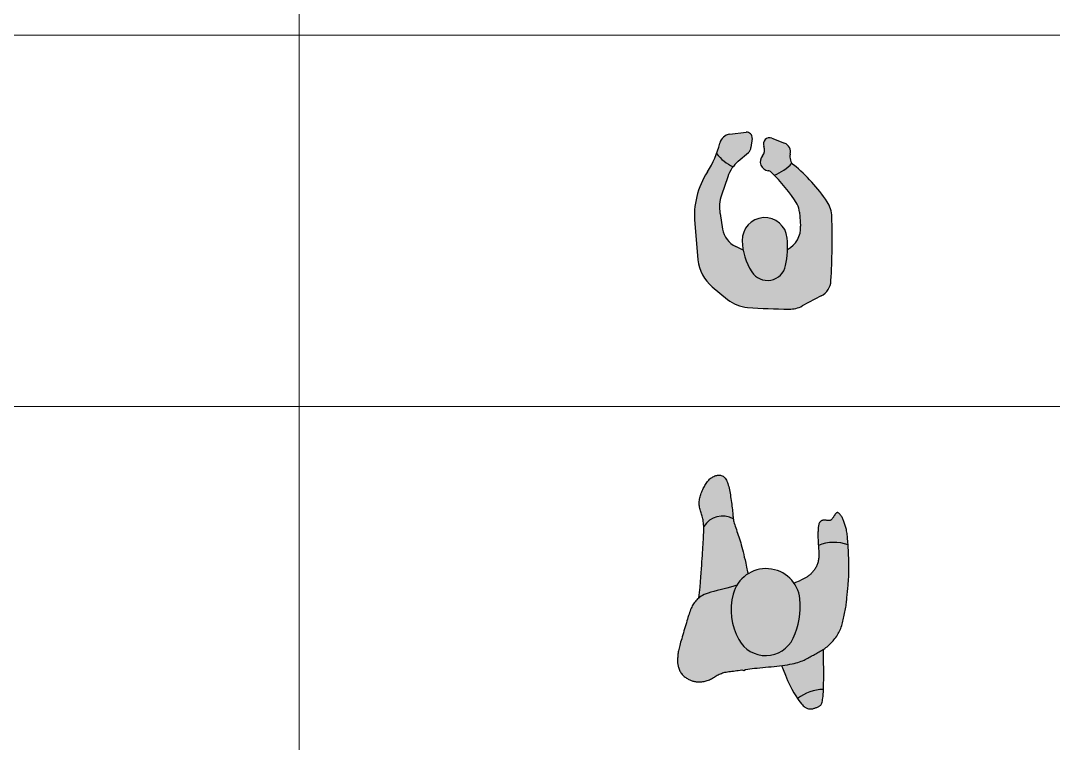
# Model space of a CAD drawing. Header units: millimetres. Extents: x 21129 to 2803301, y -510327 to 166837.
# Drawn here: x 242898 to 247348, y -186643 to -183529 of the extents above; entities that cross this region are included whole.
import ezdxf

# ---------------------------------------------------------------- set-up
doc = ezdxf.new("R2010")
doc.units = ezdxf.units.MM
doc.layers.add('....03_TNT_A_THIN', color=251, linetype='Continuous', lineweight=13, transparency=0.5)
doc.layers.add('...10_TNT_LINE_HATCH', color=250, linetype='Continuous', lineweight=0, transparency=0.5)
doc.layers.add('....12_TNT_F_FURNITURE', color=27, linetype='Continuous', transparency=0.5)

# ---------------------------------------------------------------- blocks, each defined once
blk = doc.blocks.new('*U346')
at = {"layer": '...10_TNT_LINE_HATCH'}
h = blk.add_hatch(color=253, dxfattribs=at)
h.dxf.hatch_style = 1
h.paths.add_polyline_path([(-209.2, 712.7, -0.028861), (-222.7, 668.1, 0.114798), (-151.7, 611.4, -0.053283), (-129.1, 635.6), (-85.2, 673.6, 0.184802), (-74.3, 694.1), (-69.3, 734.1, 0.487786), (-95.4, 759.8), (-165.6, 751.4, 0.313034)])
h = blk.add_hatch(color=253, dxfattribs=at)
h.dxf.hatch_style = 1
h.paths.add_polyline_path([(-18.9, 699.4, -0.288593), (-24.9, 658.2, 0.594298), (-0.6, 594.4, -0.15872), (13, 588, -0.007256), (26.8, 574.6, 0.107244), (102.4, 627, -0.23388), (94.7, 665.8, 0.376008), (70.6, 713), (15.6, 734.8, 0.668614)])
h = blk.add_hatch(color=253, dxfattribs=at)
h.dxf.hatch_style = 1
h.paths.add_polyline_path([(-71, 158.6, -0.096628), (-107.8, 251.4), (-140, 267.3, -0.240805), (-196.5, 342.8), (-207.8, 410.1, -0.124575), (-201.3, 489.6), (-201.4, 489.6), (-174.6, 568.1, -0.078962), (-151.7, 611.4, -0.114798), (-222.7, 668.1, -0.054741), (-262.1, 589.3, 0.166731), (-316.8, 367.5), (-302.8, 210.3, 0.201627), (-241.2, 93.8), (-174.8, 39.4, 0.152016), (-90, 5.3, 0.0177), (90, -2.1, 0.123061), (146.9, 12), (228.1, 54.8, 0.263742), (270.4, 120.7, 0.020536), (274.1, 396, 0.140303), (253.7, 460.6, 0.075466), (110.1, 619.2, -0.061623), (102.4, 627, -0.107244), (26.8, 574.6, -0.060317), (124.5, 449.7, -0.119639), (135.2, 416.1), (135.2, 416.1), (139.2, 355.5, -0.299465), (83.2, 255.4, -0.043607), (75.1, 186.1, -0.673813)])
h = blk.add_hatch(color=253, dxfattribs=at)
h.dxf.hatch_style = 1
h.paths.add_polyline_path([(81.5, 304.9, 0.964068), (-112.2, 292.9, 0.137192), (-71, 158.6, 0.670813), (75, 185.4, 0.075014)])
at = {"color": 27}
for p, q in [((-165.6, 751.4), (-95.2, 759.8)), ((-69.4, 733.9), (-74.3, 694.1)), ((15.5, 734.8), (70.6, 713)), ((-129.1, 635.6), (-85.3, 673.5)), ((-174.6, 568.1), (-201.4, 489.6)), ((-207.8, 410.1), (-196.5, 343.1)), ((135.2, 416.1), (139.3, 355.1)), ((-316.8, 367.5), (-302.8, 210.3)), ((-107.8, 251.4), (-140.2, 267.3)), ((-241.2, 93.8), (-175.1, 39.7)), ((228.1, 54.8), (146.5, 11.8))]:
    blk.add_line(p, q, dxfattribs=at)
for centre, radius, start, end in [((-92.4, 736.8), 23.2, 352.9498, 96.8358), ((-601.6, 808), 403.9, 327.213, 346.3587), ((-159.5, 700.7), 51.1, 96.8358, 166.3587), ((5.7, 710), 26.7, 68.3171, 203.6317), ((55.7, 675.6), 40.2, 345.3587, 68.3171), ((-65.2, 792.5), 200.7, 218.2748, 244.4691), ((-106.6, 698.1), 32.5, 310.8926, 352.9498), ((-54.6, 683.6), 39, 319.4097, 23.6317), ((-26.9, 517.7), 156, 130.8926, 161.1534), ((4.6, 632.9), 38.9, 139.4097, 262.4554), ((-56.1, 775.1), 216.9, 292.4526, 316.9387), ((137.8, 654.2), 44.6, 165.3587, 230.8356), ((33.8, 398.7), 351.9, 147.213, 185.077), ((-3.8, 570.2), 24.4, 46.6254, 82.4554), ((-440.1, 108.4), 659.8, 31.1555, 46.6254), ((-340.6, 66.9), 712.8, 33.5226, 50.8356), ((-47.4, 437.1), 162.7, 161.1534, 189.5552), ((60.5, 411), 74.8, 3.8691, 31.1555), ((151, 392.6), 123.1, 1.5763, 33.5226), ((-15.1, 295.3), 97.1, 5.389, 181.4402), ((-3077.1, 303.7), 3352.5, 356.8704, 1.5763), ((-94.4, 360.3), 103.6, 189.5552, 243.7755), ((35.2, 348), 104.4, 297.4042, 3.8691), ((148.4, 299.4), 260.7, 181.4402, 212.687), ((-317.5, 266.8), 400.9, 348.3403, 5.389), ((-133.4, 225.3), 170, 185.077, 230.6748), ((-3.5, 202), 80.2, 212.687, 348.3403), ((191.1, 125.1), 79.4, 297.7707, 356.8704), ((-77.6, 158.7), 153.9, 230.6748, 265.6348), ((104.3, 2541.9), 2544, 265.6348, 269.664), ((90.1, 118.9), 121, 269.664, 297.7707)]:
    blk.add_arc(centre, radius, start, end, dxfattribs=at)
blk = doc.blocks.new('*U349')
at = {"layer": '...10_TNT_LINE_HATCH'}
h = blk.add_hatch(color=253, dxfattribs=at)
h.dxf.hatch_style = 1
h.paths.add_polyline_path([(-277.9024, 793.68682), (-280.5816, 789.77138), (-283.169, 785.68322), (-285.685, 781.4254), (-288.15, 777.00404), (-290.5708, 772.42356), (-292.944, 767.70266), (-295.2424, 762.86106), (-297.449, 757.91882), (-299.5468, 752.89634), (-301.5086, 747.81368), (-303.3174, 742.69056), (-304.9528, 737.54738), (-306.3978, 732.40148), (-307.6388, 727.25966), (-308.6588, 722.126), (-309.4544, 717.00424), (-310.0086, 711.8988), (-310.3078, 706.81308), (-310.3418, 701.75184), (-310.097, 696.71848), (-309.5734, 691.71674), (-308.7948, 686.7473), (-307.802, 681.80982), (-306.6256, 676.90464), (-305.3064, 672.03142), (-303.875, 667.1905), (-302.3756, 662.38188), (-300.8388, 657.60522), (-299.2952, 652.84556), (-297.7924, 648.02538), (-296.3542, 643.0522), (-295.0078, 637.83388), (-293.7872, 632.27828), (-292.7366, 626.29224), (-291.873, 619.78328), (-291.2338, 612.65892), (-290.81112, 604.22369, -0.3999591157), (-163.27998, 637.34539), (-163.6556, 639.89258), (-164.3084, 645.2435), (-164.8864, 650.75932), (-165.4508, 656.55632), (-166.056, 662.7518), (-166.7462, 669.4294), (-167.5248, 676.54526), (-168.3816, 684.02322), (-169.3132, 691.78644), (-170.3094, 699.75876), (-171.36, 707.86368), (-172.4616, 716.02538), (-173.6006, 724.16668), (-174.777, 732.21788), (-175.9942, 740.13682), (-177.2726, 747.88644), (-178.6156, 755.43138), (-180.0402, 762.73526), (-181.5532, 769.76136), (-183.1784, 776.47364), (-184.9192, 782.4964), (-186.7858, 788.81666), (-188.7918, 794.3947), (-190.9508, 799.55454), (-193.2764, 804.2802), (-195.7788, 808.55536), (-198.4716, 812.36438), (-201.3616, 815.6906), (-204.4658, 818.51906), (-207.791, 820.83786), (-211.31, 822.66298), (-214.999, 824.01312), (-218.8274, 824.90902), (-222.7714, 825.37074), (-226.797, 825.418), (-230.8804, 825.07188), (-234.991, 824.35142), (-239.1016, 823.27736), (-243.1884, 821.86942), (-247.2276, 820.148), (-251.1954, 818.13282), (-255.0646, 815.84428), (-258.8148, 813.30278), (-262.4188, 810.5277), (-265.8562, 807.53944), (-269.1066, 804.35602), (-272.1836, 800.98322), (-275.111, 797.4258)])
h = blk.add_hatch(color=253, dxfattribs=at)
h.dxf.hatch_style = 1
h.paths.add_polyline_path([(-300.2948, 421.1886), (-301.4236, 403.8146), (-302.7564, 385.1112), (-304.3748, 364.9832), (-306.3536, 343.3286), (-308.771, 320.042), (-311.50775, 296.73033), (-307.4382, 299.8188), (-301.784, 303.5384), (-295.426, 307.1526), (-288.2826, 310.641), (-280.262, 313.99), (-271.1976, 317.237), (-260.6134, 320.5622), (-247.9552, 324.1866), (-232.6756, 328.338), (-214.2068, 333.234), (-192.0014, 339.1058), (-165.5052, 346.1676), (-147.96954, 350.91358, -0.1189909588), (-99.94409, 400.13763), (-101.7552, 408.8126), (-105.995, 428.6074), (-109.701, 445.451), (-112.9888, 459.93432), (-115.9604, 472.64352), (-118.728, 484.1685), (-121.3834, 495.01008), (-123.9674, 505.3148), (-126.5038, 515.1408), (-129.0164, 524.5469), (-131.529, 533.59124), (-134.0654, 542.33162), (-136.646, 550.8272), (-139.3048, 559.13544), (-142.0452, 567.29952), (-144.823, 575.2987), (-147.5872, 583.09728), (-150.28, 590.65786), (-152.8436, 597.94542), (-155.2202, 604.92324), (-157.3588, 611.55562), (-159.1948, 617.8055), (-160.701, 623.66302), (-161.908, 629.21896), (-162.8736, 634.5896), (-163.27998, 637.34539, 0.4000691585), (-290.83024, 604.19289), (-290.683, 596.42086), (-290.7238, 587.4316), (-290.9346, 577.96328), (-291.2916, 568.09308), (-291.7642, 557.89716), (-292.3252, 547.45236), (-292.9508, 536.83416), (-293.6104, 526.0854), (-294.304, 515.11156), (-295.0316, 503.78412), (-295.8, 491.97388), (-296.6092, 479.55266), (-297.4592, 466.3916), (-298.3534, 452.3632), (-299.2952, 437.3352)])
h = blk.add_hatch(color=253, dxfattribs=at)
h.dxf.hatch_style = 1
h.paths.add_polyline_path([(331.04631, 524.48355), (330.888, 526.8844), (330.3712, 534.4749), (329.8442, 541.80394), (329.29, 548.86744), (328.7052, 555.66166), (328.066, 562.18286), (327.369, 568.42628), (326.6006, 574.38818), (325.7438, 580.06482), (324.7986, 585.45722), (323.7616, 590.58816), (322.6464, 595.4862), (321.4564, 600.17888), (320.2052, 604.6951), (318.8962, 609.06206), (317.5396, 613.30866), (316.1422, 617.46244), (314.7108, 621.5455), (313.2386, 625.5524), (311.7528, 629.47056), (310.1412, 633.28808), (308.499, 636.99306), (306.7854, 640.5736), (304.9936, 644.01746), (303.11, 647.3124), (301.138, 650.44108), (299.098, 653.3644), (297.0138, 656.03918), (294.9228, 658.41986), (292.8488, 660.46326), (290.8122, 662.1245), (288.8504, 663.35938), (286.9906, 664.12404), (285.2532, 664.39128), (283.6348, 664.20462), (282.115, 663.62356), (280.6904, 662.70896), (279.344, 661.52066), (278.069, 660.11952), (276.8484, 658.56538), (275.672, 656.9191), (274.5296, 655.231), (273.411, 653.51468), (272.3094, 651.77456), (271.2146, 650.01404), (270.1198, 648.23788), (268.32708, 645.32637), (266.02506, 641.69794), (263.65204, 638.2693), (261.00833, 635.11425), (257.99593, 632.5044), (254.57719, 630.74218), (250.70563, 629.92178), (246.555, 629.78409), (243.1884, 630.02884), (241.0668, 630.24848), (238.9758, 630.50042), (236.9494, 630.75508), (234.9808, 630.99376), (233.0564, 631.1964), (231.1728, 631.35824), (229.3232, 631.45208), (227.5008, 631.46534), (225.6886, 631.38238), (223.8866, 631.1862), (222.088, 630.86422), (220.3064, 630.4093), (218.5928, 629.8177), (216.8554, 629.085), (215.22, 628.2044), (213.6628, 627.18202), (212.2008, 626.00324), (210.8544, 624.66772), (209.6304, 623.17342), (208.5288, 621.52612), (207.5428, 619.73432), (207.0328, 617.80584), (205.8632, 615.7485), (205.1628, 613.57046), (204.544, 611.28022), (203.9966, 608.88492), (203.5104, 606.3866), (203.0888, 603.7601), (202.725, 600.97244), (202.4088, 597.99166), (202.1436, 594.7824), (201.9226, 591.32256), (201.739, 587.56998), (201.5928, 583.49576), (201.484, 579.0812), (201.4058, 574.36608), (201.3718, 569.40106), (201.382, 564.23918), (201.4364, 558.93246), (201.5452, 553.5336), (201.7118, 548.09428), (201.9396, 542.66686), (202.2252, 537.29316), (202.5584, 531.97182), (202.9256, 526.6906), (203.27804, 521.87188, -0.1975998508)])
h = blk.add_hatch(color=253, dxfattribs=at)
h.dxf.hatch_style = 1
h.paths.add_polyline_path([(-163.8852, 312.67379, -0.0710222755), (-147.96954, 350.91358), (-165.5052, 346.1676), (-192.0014, 339.1058), (-214.2068, 333.234), (-232.6756, 328.338), (-247.9552, 324.1866), (-260.6134, 320.5622), (-271.1976, 317.237), (-280.262, 313.99), (-288.2826, 310.641), (-295.426, 307.1526), (-301.784, 303.5384), (-307.4382, 299.8188), (-312.4872, 295.987), (-317.0092, 292.0634), (-321.0994, 288.0548), (-324.8462, 283.9714), (-328.321, 279.8132), (-331.5646, 275.5598), (-334.5974, 271.167), (-337.4432, 266.6008), (-340.136, 261.8272), (-342.6894, 256.8054), (-345.1306, 251.5048), (-347.48, 245.8846), (-349.7648, 239.921), (-352.0088, 233.6106), (-354.2256, 226.9602), (-356.439, 219.9834), (-358.6694, 212.6836), (-360.9372, 205.0676), (-363.2594, 197.149), (-365.6564, 188.9312), (-368.1452, 180.438), (-370.6986, 171.7442), (-373.2962, 162.9382), (-375.904, 154.1084), (-378.4948, 145.3364), (-381.0414, 136.7276), (-383.5166, 128.3534), (-385.8898, 120.3124), (-388.1406, 112.6692), (-390.252, 105.4204), (-392.2206, 98.5388), (-394.0362, 92.0074), (-395.692, 85.7956), (-397.1744, 79.8796), (-398.4868, 74.239), (-399.6088, 68.8466), (-400.5438, 63.682), (-401.3088, 58.735), (-401.9174, 53.9988), (-402.3968, 49.4632), (-402.7606, 45.118), (-403.0292, 40.9598), (-403.2332, 36.9784), (-403.3828, 33.1636), (-403.4916, 29.5052), (-403.5494, 25.9692), (-403.5324, 22.5148), (-403.4236, 19.0978), (-403.206, 15.6808), (-402.8524, 12.2264), (-402.3458, 8.687), (-401.6658, 5.032), (-400.7988, 1.2274), (-399.7312, -2.6996), (-398.4664, -6.6878), (-396.9942, -10.71), (-395.3146, -14.7152), (-393.4208, -18.6592), (-391.3094, -22.5012), (-388.977, -26.1936), (-386.427, -29.699), (-383.6764, -33.0174), (-380.7592, -36.1488), (-377.7026, -39.1), (-374.5338, -41.8744), (-371.2732, -44.4788), (-367.9684, -46.9098), (-364.6262, -49.1776), (-361.284, -51.2856), (-357.935, -53.2372), (-354.5792, -55.0358), (-351.2098, -56.6848), (-347.8234, -58.1876), (-344.42, -59.5544), (-340.9928, -60.7784), (-337.535, -61.8732), (-334.0432, -62.8388), (-330.5038, -63.6684), (-326.8998, -64.3654), (-323.2142, -64.9196), (-319.4368, -65.3276), (-315.5404, -65.5894), (-311.5216, -65.7016), (-307.3532, -65.6472), (-303.0352, -65.4364), (-298.588, -65.0522), (-294.0422, -64.4844), (-289.4352, -63.7194), (-284.7942, -62.7436), (-280.1532, -61.5468), (-275.5462, -60.1188), (-271.0004, -58.4426), (-266.5464, -56.5216), (-262.1672, -54.3864), (-257.856, -52.0812), (-253.5958, -49.6502), (-249.3628, -47.141), (-245.1502, -44.5944), (-240.9342, -42.058), (-236.7046, -39.5726), (-232.441, -37.179), (-228.1162, -34.8908), (-223.6996, -32.7284), (-219.1708, -30.6952), (-214.4958, -28.8116), (-209.6508, -27.0776), (-204.5984, -25.5136), (-199.3216, -24.1332), (-193.7932, -22.9364), (-188.02, -21.896), (-182.0156, -20.978), (-175.7868, -20.145), (-169.3506, -19.3596), (-162.7172, -18.5844), (-155.8968, -17.7854), (-148.9064, -16.9286), (-141.7392, -15.98), (-134.3578, -14.9566), (-126.6908, -13.8652), (-118.6838, -16.5036), (-110.2756, -11.5532), (-101.4016, -10.3666), (-92.0074, -9.18), (-82.0318, -8.007), (-71.4374, -6.8646), (-60.3024, -5.7392), (-48.722, -4.624), (-36.805, -3.5054), (-24.6432, -2.3698), (-12.342, -1.2036), (0, 0), (12.2842, 1.258), (24.4086, 2.5772), (36.3052, 3.9644), (47.906, 5.44), (59.1396, 7.004), (69.938, 8.6564), (80.2366, 10.4244), (89.964, 12.2944), (99.0522, 14.2936), (107.4536, 16.4152), (115.2192, 18.6524), (122.4102, 20.995), (129.1014, 23.4294), (135.3608, 25.9454), (141.2496, 28.526), (146.846, 31.1678), (152.2078, 33.8164), (157.4064, 36.567), (162.4724, 39.3074), (167.4296, 42.0648), (172.3528, 44.829), (177.1502, 47.5932), (181.968, 50.3506), (186.7892, 53.091), (191.6478, 55.8076), (196.5642, 58.5004), (201.5248, 61.1864), (206.5092, 63.8962), (211.497, 66.6604), (216.4712, 69.5028), (221.4046, 72.454), (226.2836, 75.5446), (231.0912, 78.7984), (235.8002, 82.2392), (240.4174, 85.867), (244.9496, 89.6784), (249.3934, 93.6768), (253.759, 97.852), (258.0498, 102.1972), (262.2658, 106.7124), (266.4138, 111.3908), (270.4904, 116.229), (274.4786, 121.2168), (278.3444, 126.3406), (282.0606, 131.5902), (285.6, 136.952), (288.9354, 142.4158), (292.0396, 147.9646), (294.8786, 153.5916), (297.4422, 159.2866), (299.7508, 165.0598), (301.8418, 170.918), (303.7526, 176.8816), (305.5206, 182.954), (307.1764, 189.1522), (308.7642, 195.4864), (310.3112, 201.9702), (311.8514, 208.6036), (313.378, 215.3628), (314.8706, 222.1968), (316.3156, 229.075), (317.6926, 235.9464), (318.9948, 242.7872), (320.195, 249.543), (321.2864, 256.1798), (322.6328, 262.667), (323.1156, 269.0352), (323.884, 275.3218), (324.5878, 281.5676), (325.2406, 287.8168), (325.8696, 294.1034), (326.4884, 300.4682), (327.1208, 306.9588), (327.7736, 313.5922), (328.4502, 320.3344), (329.137, 327.148), (329.817, 333.9752), (330.4868, 340.7718), (331.1192, 347.4868), (331.7176, 354.0726), (332.2616, 360.4816), (332.7444, 366.6764), (333.166, 372.7046), (333.5332, 378.5968), (333.846, 384.4108), (334.1146, 390.1942), (334.3356, 395.9912), (334.5158, 401.8528), (334.662, 407.83), (334.7742, 413.9568), (334.849, 420.2604), (334.8864, 426.7476), (334.8762, 433.432), (334.8184, 440.3272), (334.7096, 447.44), (334.5464, 454.7874), (334.3186, 462.38164), (334.033, 470.21932), (333.6862, 478.25012), (333.2952, 486.40944), (332.8668, 494.63302), (332.3976, 502.8566), (331.908, 511.01592), (331.4048, 519.04672), (331.04631, 524.48355, 0.1975998508), (203.27804, 521.87188), (203.3098, 521.4376), (203.694, 516.20058), (204.0612, 510.96764), (204.3944, 505.72688), (204.68, 500.46572), (204.9044, 495.18008), (205.0506, 489.89376), (205.1084, 484.64008), (205.0676, 479.451), (204.9112, 474.3544), (204.6324, 469.3938), (204.2176, 464.59028), (203.6532, 459.97988), (202.929, 455.5864), (202.045, 451.3908), (201.0012, 447.3754), (199.7942, 443.5096), (198.4274, 439.7764), (196.9008, 436.1452), (195.211, 432.5956), (193.3648, 429.1004), (191.3588, 425.646), (189.2168, 422.246), (186.9626, 418.914), (184.62, 415.6772), (182.2128, 412.5526), (179.7648, 409.5606), (177.2998, 406.7216), (174.845, 404.056), (172.4106, 401.5706), (169.9762, 399.245), (167.5044, 397.0316), (164.9612, 394.8998), (162.316, 392.8054), (159.5314, 390.7144), (156.5734, 388.586), (153.408, 386.3862), (149.8958, 384.0368), (145.4588, 381.3372), (139.4204, 378.046), (131.0972, 373.9252), (119.8058, 368.7368), (104.8662, 362.236), (98.42043, 359.54346, -0.1245366374), (123.63871, 292.23201, -0.1407503718), (94.71831, 122.76516, -0.6122381819), (-139.88015, 116.77465, -0.1900729815)])
h = blk.add_hatch(color=253, dxfattribs=at)
h.dxf.hatch_style = 1
h.paths.add_polyline_path([(-139.87888, 116.77534, 0.6096725819), (94.29106, 121.8813, 0.1415536324), (123.63634, 292.23175, 0.8309604823), (-163.69964, 313.38532, 0.1907806834)])
h = blk.add_hatch(color=253, dxfattribs=at)
h.dxf.hatch_style = 1
h.paths.add_polyline_path([(226.2428, -17.1292), (225.913, 27.2272), (225.27376, 74.90492), (221.4046, 72.454), (216.4712, 69.5028), (211.497, 66.6604), (206.5092, 63.8962), (201.5248, 61.1864), (196.5642, 58.5004), (191.6478, 55.8076), (186.7892, 53.091), (181.968, 50.3506), (177.1502, 47.5932), (172.3528, 44.829), (167.4296, 42.0648), (162.4724, 39.3074), (157.4064, 36.567), (152.2078, 33.8164), (146.846, 31.1678), (141.2496, 28.526), (135.3608, 25.9454), (129.1014, 23.4294), (122.4102, 20.995), (115.2192, 18.6524), (107.4536, 16.4152), (99.0522, 14.2936), (89.964, 12.2944), (80.2366, 10.4244), (69.938, 8.6564), (59.1396, 7.004), (47.906, 5.44), (44.96618, 5.06606), (50.8062, -11.5056), (60.8362, -37.0328), (70.7064, -59.721), (80.2944, -79.7368), (89.4744, -97.2502), (98.1138, -112.4346), (106.0936, -125.46), (113.2846, -136.4964), (113.8821, -137.36979, -0.1645511399), (225.15612, -98.00354), (225.335, -94.503), (225.8756, -76.1294), (226.202, -50.9592)])
h = blk.add_hatch(color=253, dxfattribs=at)
h.dxf.hatch_style = 1
h.paths.add_polyline_path([(199.2434, -174.0868), (201.9532, -173.077), (204.5576, -171.9924), (207.0396, -170.765), (209.4128, -169.3302), (211.548, -167.62), (213.5336, -165.5596), (215.3118, -163.0878), (216.8792, -160.1298), (218.2426, -156.6006), (219.4428, -152.405), (220.5002, -147.4546), (221.4454, -141.6644), (222.3056, -134.9358), (223.1148, -127.1838), (223.8866, -118.3132), (224.6482, -107.9432), (225.15612, -98.00354, 0.1645511399), (113.8821, -137.36979), (119.595, -145.7206), (125.1064, -153.323), (129.931, -159.4974), (134.181, -164.4376), (137.9754, -168.3476), (141.423, -171.4076), (144.6462, -173.8216), (147.7504, -175.7834), (150.8376, -177.4596), (153.9248, -178.8706), (157.0086, -180.03), (160.0958, -180.9276), (163.183, -181.5736), (166.2702, -181.9578), (169.3608, -182.087), (172.4446, -181.9578), (175.5284, -181.5804), (178.6054, -180.982), (181.6688, -180.2136), (184.705, -179.299), (187.7106, -178.2926), (190.672, -177.2318), (195.65905, -175.38345)])
at = {"color": 27}
for p, q in [((-272.1836, 800.98322), (-269.1066, 804.35602)), ((-269.1066, 804.35602), (-265.8562, 807.53944)), ((-265.8562, 807.53944), (-262.4188, 810.5277)), ((-262.4188, 810.5277), (-258.8148, 813.30278)), ((-258.8148, 813.30278), (-255.0646, 815.84428)), ((-255.0646, 815.84428), (-251.1954, 818.13282)), ((-251.1954, 818.13282), (-247.2276, 820.148)), ((-247.2276, 820.148), (-243.1884, 821.86942)), ((-243.1884, 821.86942), (-239.1016, 823.27736)), ((-239.1016, 823.27736), (-234.991, 824.35142)), ((-234.991, 824.35142), (-230.8804, 825.07188)), ((-230.8804, 825.07188), (-226.797, 825.418)), ((-226.797, 825.418), (-222.7714, 825.37074)), ((-222.7714, 825.37074), (-218.8274, 824.90902)), ((-218.8274, 824.90902), (-214.999, 824.01312)), ((-214.999, 824.01312), (-211.31, 822.66298)), ((-211.31, 822.66298), (-207.791, 820.83786)), ((-207.791, 820.83786), (-204.4658, 818.51906)), ((-204.4658, 818.51906), (-201.3616, 815.6906)), ((-201.3616, 815.6906), (-198.4716, 812.36438)), ((-198.4716, 812.36438), (-195.7788, 808.55536)), ((-195.7788, 808.55536), (-193.2764, 804.2802)), ((-193.2764, 804.2802), (-190.9508, 799.55454)), ((-299.5468, 752.89634), (-297.449, 757.91882)), ((-297.449, 757.91882), (-295.2424, 762.86106)), ((-295.2424, 762.86106), (-292.944, 767.70266)), ((-292.944, 767.70266), (-290.5708, 772.42356)), ((-290.5708, 772.42356), (-288.15, 777.00404)), ((-288.15, 777.00404), (-285.685, 781.4254)), ((-285.685, 781.4254), (-283.169, 785.68322)), ((-283.169, 785.68322), (-280.5816, 789.77138)), ((-280.5816, 789.77138), (-277.9024, 793.68682)), ((-277.9024, 793.68682), (-275.111, 797.4258)), ((-275.111, 797.4258), (-272.1836, 800.98322)), ((-190.9508, 799.55454), (-188.7918, 794.3947)), ((-188.7918, 794.3947), (-186.7858, 788.81666)), ((-186.7858, 788.81666), (-184.9192, 782.4964)), ((-184.9192, 782.4964), (-183.1784, 776.47364)), ((-183.1784, 776.47364), (-181.5532, 769.76136)), ((-181.5532, 769.76136), (-180.0402, 762.73526)), ((-180.0402, 762.73526), (-178.6156, 755.43138)), ((-310.0086, 711.8988), (-309.4544, 717.00424)), ((-309.4544, 717.00424), (-308.6588, 722.126)), ((-308.6588, 722.126), (-307.6388, 727.25966)), ((-307.6388, 727.25966), (-306.3978, 732.40148)), ((-306.3978, 732.40148), (-304.9528, 737.54738)), ((-304.9528, 737.54738), (-303.3174, 742.69056)), ((-303.3174, 742.69056), (-301.5086, 747.81368)), ((-301.5086, 747.81368), (-299.5468, 752.89634)), ((-178.6156, 755.43138), (-177.2726, 747.88644)), ((-177.2726, 747.88644), (-175.9942, 740.13682)), ((-175.9942, 740.13682), (-174.777, 732.21788)), ((-174.777, 732.21788), (-173.6006, 724.16668)), ((-173.6006, 724.16668), (-172.4616, 716.02538)), ((-172.4616, 716.02538), (-171.36, 707.86368)), ((-310.3418, 701.75184), (-310.3078, 706.81308)), ((-310.097, 696.71848), (-310.3418, 701.75184)), ((-310.3078, 706.81308), (-310.0086, 711.8988)), ((-309.5734, 691.71674), (-310.097, 696.71848)), ((-308.7948, 686.7473), (-309.5734, 691.71674)), ((-307.802, 681.80982), (-308.7948, 686.7473)), ((-306.6256, 676.90464), (-307.802, 681.80982)), ((-305.3064, 672.03142), (-306.6256, 676.90464)), ((-303.875, 667.1905), (-305.3064, 672.03142)), ((-171.36, 707.86368), (-170.3094, 699.75876)), ((-170.3094, 699.75876), (-169.3132, 691.78644)), ((-169.3132, 691.78644), (-168.3816, 684.02322)), ((-168.3816, 684.02322), (-167.5248, 676.54526)), ((-167.5248, 676.54526), (-166.7462, 669.4294)), ((-166.7462, 669.4294), (-166.056, 662.7518)), ((-302.3756, 662.38188), (-303.875, 667.1905)), ((-300.8388, 657.60522), (-302.3756, 662.38188)), ((-299.2952, 652.84556), (-300.8388, 657.60522)), ((-297.7924, 648.02538), (-299.2952, 652.84556)), ((-296.3542, 643.0522), (-297.7924, 648.02538)), ((-295.0078, 637.83388), (-296.3542, 643.0522)), ((-293.7872, 632.27828), (-295.0078, 637.83388)), ((-292.7366, 626.29224), (-293.7872, 632.27828)), ((-291.873, 619.78328), (-292.7366, 626.29224)), ((-166.056, 662.7518), (-165.4508, 656.55632)), ((-165.4508, 656.55632), (-164.8864, 650.75932)), ((-164.8864, 650.75932), (-164.3084, 645.2435)), ((-164.3084, 645.2435), (-163.6556, 639.89258)), ((-163.6556, 639.89258), (-162.8736, 634.5896)), ((-162.8736, 634.5896), (-161.908, 629.21896)), ((-161.908, 629.21896), (-160.701, 623.66302)), ((-160.701, 623.66302), (-159.1948, 617.8055)), ((209.6304, 623.17342), (208.5288, 621.52612)), ((210.8544, 624.66772), (209.6304, 623.17342)), ((212.2008, 626.00324), (210.8544, 624.66772)), ((213.6628, 627.18202), (212.2008, 626.00324)), ((215.22, 628.2044), (213.6628, 627.18202)), ((216.8554, 629.085), (215.22, 628.2044)), ((218.5928, 629.8177), (216.8554, 629.085)), ((220.3064, 630.4093), (218.5928, 629.8177)), ((222.088, 630.86422), (220.3064, 630.4093)), ((223.8866, 631.1862), (222.088, 630.86422)), ((225.6886, 631.38238), (223.8866, 631.1862)), ((227.5008, 631.46534), (225.6886, 631.38238)), ((229.3232, 631.45208), (227.5008, 631.46534)), ((231.1728, 631.35824), (229.3232, 631.45208)), ((233.0564, 631.1964), (231.1728, 631.35824)), ((234.9808, 630.99376), (233.0564, 631.1964)), ((236.9494, 630.75508), (234.9808, 630.99376)), ((238.9758, 630.50042), (236.9494, 630.75508)), ((241.0668, 630.24848), (238.9758, 630.50042)), ((243.1884, 630.02884), (241.0668, 630.24848)), ((245.3304, 629.87312), (243.1884, 630.02884)), ((247.4656, 629.8143), (245.3304, 629.87312)), ((249.5668, 629.884), (247.4656, 629.8143)), ((251.6136, 630.11418), (249.5668, 629.884)), ((253.6128, 630.53782), (251.6136, 630.11418)), ((255.4386, 631.1862), (253.6128, 630.53782)), ((257.176, 632.08176), (255.4386, 631.1862)), ((258.8012, 633.20206), (257.176, 632.08176)), ((260.3176, 634.51582), (258.8012, 633.20206)), ((261.7422, 635.99006), (260.3176, 634.51582)), ((263.0852, 637.59282), (261.7422, 635.99006)), ((264.3602, 639.29248), (263.0852, 637.59282)), ((265.5808, 641.05606), (264.3602, 639.29248)), ((266.7572, 642.85194), (265.5808, 641.05606)), ((267.8996, 644.65258), (266.7572, 642.85194)), ((269.0182, 646.4488), (267.8996, 644.65258)), ((270.1198, 648.23788), (269.0182, 646.4488)), ((271.2146, 650.01404), (270.1198, 648.23788)), ((272.3094, 651.77456), (271.2146, 650.01404)), ((273.411, 653.51468), (272.3094, 651.77456)), ((274.5296, 655.231), (273.411, 653.51468)), ((275.672, 656.9191), (274.5296, 655.231)), ((276.8484, 658.56538), (275.672, 656.9191)), ((278.069, 660.11952), (276.8484, 658.56538)), ((279.344, 661.52066), (278.069, 660.11952)), ((280.6904, 662.70896), (279.344, 661.52066)), ((282.115, 663.62356), (280.6904, 662.70896)), ((283.6348, 664.20462), (282.115, 663.62356)), ((285.2532, 664.39128), (283.6348, 664.20462)), ((286.9906, 664.12404), (285.2532, 664.39128)), ((288.8504, 663.35938), (286.9906, 664.12404)), ((290.8122, 662.1245), (288.8504, 663.35938)), ((292.8488, 660.46326), (290.8122, 662.1245)), ((294.9228, 658.41986), (292.8488, 660.46326)), ((297.0138, 656.03918), (294.9228, 658.41986)), ((299.098, 653.3644), (297.0138, 656.03918)), ((301.138, 650.44108), (299.098, 653.3644)), ((303.11, 647.3124), (301.138, 650.44108)), ((304.9936, 644.01746), (303.11, 647.3124)), ((306.7854, 640.5736), (304.9936, 644.01746)), ((308.499, 636.99306), (306.7854, 640.5736)), ((310.1412, 633.28808), (308.499, 636.99306)), ((311.7528, 629.47056), (310.1412, 633.28808)), ((313.2386, 625.5524), (311.7528, 629.47056)), ((314.7108, 621.5455), (313.2386, 625.5524)), ((-291.2338, 612.65892), (-291.873, 619.78328)), ((-290.8428, 604.85592), (-291.2338, 612.65892)), ((-290.9346, 577.96328), (-290.7238, 587.4316)), ((-290.683, 596.42086), (-290.8428, 604.85592)), ((-290.7238, 587.4316), (-290.683, 596.42086)), ((-159.1948, 617.8055), (-157.3588, 611.55562)), ((-157.3588, 611.55562), (-155.2202, 604.92324)), ((-155.2202, 604.92324), (-152.8436, 597.94542)), ((-152.8436, 597.94542), (-150.28, 590.65786)), ((-150.28, 590.65786), (-147.5872, 583.09728)), ((-147.5872, 583.09728), (-144.823, 575.2987)), ((201.484, 579.0812), (201.4058, 574.36608)), ((201.5928, 583.49576), (201.484, 579.0812)), ((201.739, 587.56998), (201.5928, 583.49576)), ((201.9226, 591.32256), (201.739, 587.56998)), ((202.1436, 594.7824), (201.9226, 591.32256)), ((202.4088, 597.99166), (202.1436, 594.7824)), ((202.725, 600.97244), (202.4088, 597.99166)), ((203.0888, 603.7601), (202.725, 600.97244)), ((203.5104, 606.3866), (203.0888, 603.7601)), ((203.9966, 608.88492), (203.5104, 606.3866)), ((204.544, 611.28022), (203.9966, 608.88492)), ((205.1628, 613.57046), (204.544, 611.28022)), ((205.8632, 615.7485), (205.1628, 613.57046)), ((207.0328, 617.80584), (205.8632, 615.7485)), ((207.5428, 619.73432), (207.0328, 617.80584)), ((208.5288, 621.52612), (207.5428, 619.73432)), ((316.1422, 617.46244), (314.7108, 621.5455)), ((317.5396, 613.30866), (316.1422, 617.46244)), ((318.8962, 609.06206), (317.5396, 613.30866)), ((320.2052, 604.6951), (318.8962, 609.06206)), ((321.4564, 600.17888), (320.2052, 604.6951)), ((322.6464, 595.4862), (321.4564, 600.17888)), ((323.7616, 590.58816), (322.6464, 595.4862)), ((324.7986, 585.45722), (323.7616, 590.58816)), ((325.7438, 580.06482), (324.7986, 585.45722)), ((326.6006, 574.38818), (325.7438, 580.06482)), ((-293.6104, 526.0854), (-292.9508, 536.83416)), ((-292.9508, 536.83416), (-292.3252, 547.45236)), ((-292.3252, 547.45236), (-291.7642, 557.89716)), ((-291.7642, 557.89716), (-291.2916, 568.09308)), ((-291.2916, 568.09308), (-290.9346, 577.96328)), ((-144.823, 575.2987), (-142.0452, 567.29952)), ((-142.0452, 567.29952), (-139.3048, 559.13544)), ((-139.3048, 559.13544), (-136.646, 550.8272)), ((-136.646, 550.8272), (-134.0654, 542.33162)), ((-134.0654, 542.33162), (-131.529, 533.59124)), ((201.4058, 574.36608), (201.3718, 569.40106)), ((201.3718, 569.40106), (201.382, 564.23918)), ((201.382, 564.23918), (201.4364, 558.93246)), ((201.4364, 558.93246), (201.5452, 553.5336)), ((201.5452, 553.5336), (201.7118, 548.09428)), ((201.7118, 548.09428), (201.9396, 542.66686)), ((201.9396, 542.66686), (202.2252, 537.29316)), ((202.2252, 537.29316), (202.5584, 531.97182)), ((327.369, 568.42628), (326.6006, 574.38818)), ((328.066, 562.18286), (327.369, 568.42628)), ((328.7052, 555.66166), (328.066, 562.18286)), ((329.29, 548.86744), (328.7052, 555.66166)), ((329.8442, 541.80394), (329.29, 548.86744)), ((330.3712, 534.4749), (329.8442, 541.80394)), ((330.888, 526.8844), (330.3712, 534.4749)), ((-296.6092, 479.55266), (-295.8, 491.97388)), ((-295.8, 491.97388), (-295.0316, 503.78412)), ((-295.0316, 503.78412), (-294.304, 515.11156)), ((-294.304, 515.11156), (-293.6104, 526.0854)), ((-131.529, 533.59124), (-129.0164, 524.5469)), ((-129.0164, 524.5469), (-126.5038, 515.1408)), ((-126.5038, 515.1408), (-123.9674, 505.3148)), ((-123.9674, 505.3148), (-121.3834, 495.01008)), ((-121.3834, 495.01008), (-118.728, 484.1685)), ((202.5584, 531.97182), (202.9256, 526.6906)), ((202.9256, 526.6906), (203.3098, 521.4376)), ((203.3098, 521.4376), (203.694, 516.20058)), ((203.694, 516.20058), (204.0612, 510.96764)), ((204.0612, 510.96764), (204.3944, 505.72688)), ((204.3944, 505.72688), (204.68, 500.46572)), ((204.68, 500.46572), (204.9044, 495.18008)), ((204.9044, 495.18008), (205.0506, 489.89376)), ((205.0506, 489.89376), (205.1084, 484.64008)), ((331.4048, 519.04672), (330.888, 526.8844)), ((331.908, 511.01592), (331.4048, 519.04672)), ((332.3976, 502.8566), (331.908, 511.01592)), ((332.8668, 494.63302), (332.3976, 502.8566)), ((333.2952, 486.40944), (332.8668, 494.63302)), ((-299.2952, 437.3352), (-298.3534, 452.3632)), ((-298.3534, 452.3632), (-297.4592, 466.3916)), ((-297.4592, 466.3916), (-296.6092, 479.55266)), ((-118.728, 484.1685), (-115.9604, 472.64352)), ((-115.9604, 472.64352), (-112.9888, 459.93432)), ((-112.9888, 459.93432), (-109.701, 445.451)), ((-109.701, 445.451), (-105.995, 428.6074)), ((201.0012, 447.3754), (199.7942, 443.5096)), ((202.045, 451.3908), (201.0012, 447.3754)), ((202.929, 455.5864), (202.045, 451.3908)), ((203.6532, 459.97988), (202.929, 455.5864)), ((204.2176, 464.59028), (203.6532, 459.97988)), ((204.6324, 469.3938), (204.2176, 464.59028)), ((204.9112, 474.3544), (204.6324, 469.3938)), ((205.0676, 479.451), (204.9112, 474.3544)), ((205.1084, 484.64008), (205.0676, 479.451)), ((333.6862, 478.25012), (333.2952, 486.40944)), ((334.033, 470.21932), (333.6862, 478.25012)), ((334.3186, 462.38164), (334.033, 470.21932)), ((334.5464, 454.7874), (334.3186, 462.38164)), ((334.7096, 447.44), (334.5464, 454.7874)), ((334.8184, 440.3272), (334.7096, 447.44)), ((-302.7564, 385.1112), (-301.4236, 403.8146)), ((-301.4236, 403.8146), (-300.2948, 421.1886)), ((-300.2948, 421.1886), (-299.2952, 437.3352)), ((-105.995, 428.6074), (-101.7552, 408.8126)), ((-101.7552, 408.8126), (-99.943, 400.1324)), ((172.4106, 401.5706), (169.9762, 399.245)), ((174.845, 404.056), (172.4106, 401.5706)), ((177.2998, 406.7216), (174.845, 404.056)), ((179.7648, 409.5606), (177.2998, 406.7216)), ((182.2128, 412.5526), (179.7648, 409.5606)), ((184.62, 415.6772), (182.2128, 412.5526)), ((186.9626, 418.914), (184.62, 415.6772)), ((189.2168, 422.246), (186.9626, 418.914)), ((191.3588, 425.646), (189.2168, 422.246)), ((193.3648, 429.1004), (191.3588, 425.646)), ((195.211, 432.5956), (193.3648, 429.1004)), ((196.9008, 436.1452), (195.211, 432.5956)), ((198.4274, 439.7764), (196.9008, 436.1452)), ((199.7942, 443.5096), (198.4274, 439.7764)), ((334.3356, 395.9912), (334.5158, 401.8528)), ((334.5158, 401.8528), (334.662, 407.83)), ((334.662, 407.83), (334.7742, 413.9568)), ((334.7742, 413.9568), (334.849, 420.2604)), ((334.8762, 433.432), (334.8184, 440.3272)), ((334.849, 420.2604), (334.8864, 426.7476)), ((334.8864, 426.7476), (334.8762, 433.432)), ((-306.3536, 343.3286), (-304.3748, 364.9832)), ((-304.3748, 364.9832), (-302.7564, 385.1112)), ((104.8662, 362.236), (98.4198, 359.5432)), ((119.8058, 368.7368), (104.8662, 362.236)), ((131.0972, 373.9252), (119.8058, 368.7368)), ((139.4204, 378.046), (131.0972, 373.9252)), ((145.4588, 381.3372), (139.4204, 378.046)), ((149.8958, 384.0368), (145.4588, 381.3372)), ((153.408, 386.3862), (149.8958, 384.0368)), ((156.5734, 388.586), (153.408, 386.3862)), ((159.5314, 390.7144), (156.5734, 388.586)), ((162.316, 392.8054), (159.5314, 390.7144)), ((164.9612, 394.8998), (162.316, 392.8054)), ((167.5044, 397.0316), (164.9612, 394.8998)), ((169.9762, 399.245), (167.5044, 397.0316)), ((331.7176, 354.0726), (332.2616, 360.4816)), ((332.2616, 360.4816), (332.7444, 366.6764)), ((332.7444, 366.6764), (333.166, 372.7046)), ((333.166, 372.7046), (333.5332, 378.5968)), ((333.5332, 378.5968), (333.846, 384.4108)), ((333.846, 384.4108), (334.1146, 390.1942)), ((334.1146, 390.1942), (334.3356, 395.9912)), ((-311.508, 296.7282), (-308.771, 320.042)), ((-308.771, 320.042), (-306.3536, 343.3286)), ((-280.262, 313.99), (-288.2826, 310.641)), ((-271.1976, 317.237), (-280.262, 313.99)), ((-260.6134, 320.5622), (-271.1976, 317.237)), ((-247.9552, 324.1866), (-260.6134, 320.5622)), ((-232.6756, 328.338), (-247.9552, 324.1866)), ((-214.2068, 333.234), (-232.6756, 328.338)), ((-192.0014, 339.1058), (-214.2068, 333.234)), ((-165.5052, 346.1676), (-192.0014, 339.1058)), ((-147.968, 350.914), (-165.5052, 346.1676)), ((327.1208, 306.9588), (327.7736, 313.5922)), ((327.7736, 313.5922), (328.4502, 320.3344)), ((328.4502, 320.3344), (329.137, 327.148)), ((329.137, 327.148), (329.817, 333.9752)), ((329.817, 333.9752), (330.4868, 340.7718)), ((330.4868, 340.7718), (331.1192, 347.4868)), ((331.1192, 347.4868), (331.7176, 354.0726)), ((-334.5974, 271.167), (-337.4432, 266.6008)), ((-331.5646, 275.5598), (-334.5974, 271.167)), ((-328.321, 279.8132), (-331.5646, 275.5598)), ((-324.8462, 283.9714), (-328.321, 279.8132)), ((-321.0994, 288.0548), (-324.8462, 283.9714)), ((-317.0092, 292.0634), (-321.0994, 288.0548)), ((-312.4872, 295.987), (-317.0092, 292.0634)), ((-307.4382, 299.8188), (-312.4872, 295.987)), ((-301.784, 303.5384), (-307.4382, 299.8188)), ((-295.426, 307.1526), (-301.784, 303.5384)), ((-288.2826, 310.641), (-295.426, 307.1526)), ((322.6328, 262.667), (323.1156, 269.0352)), ((323.1156, 269.0352), (323.884, 275.3218)), ((323.884, 275.3218), (324.5878, 281.5676)), ((324.5878, 281.5676), (325.2406, 287.8168)), ((325.2406, 287.8168), (325.8696, 294.1034)), ((325.8696, 294.1034), (326.4884, 300.4682)), ((326.4884, 300.4682), (327.1208, 306.9588)), ((-354.2256, 226.9602), (-356.439, 219.9834)), ((-352.0088, 233.6106), (-354.2256, 226.9602)), ((-349.7648, 239.921), (-352.0088, 233.6106)), ((-347.48, 245.8846), (-349.7648, 239.921)), ((-345.1306, 251.5048), (-347.48, 245.8846)), ((-342.6894, 256.8054), (-345.1306, 251.5048)), ((-340.136, 261.8272), (-342.6894, 256.8054)), ((-337.4432, 266.6008), (-340.136, 261.8272)), ((314.8706, 222.1968), (316.3156, 229.075)), ((316.3156, 229.075), (317.6926, 235.9464)), ((317.6926, 235.9464), (318.9948, 242.7872)), ((318.9948, 242.7872), (320.195, 249.543)), ((320.195, 249.543), (321.2864, 256.1798)), ((321.2864, 256.1798), (322.6328, 262.667)), ((-368.1452, 180.438), (-370.6986, 171.7442)), ((-365.6564, 188.9312), (-368.1452, 180.438)), ((-363.2594, 197.149), (-365.6564, 188.9312)), ((-360.9372, 205.0676), (-363.2594, 197.149)), ((-358.6694, 212.6836), (-360.9372, 205.0676)), ((-356.439, 219.9834), (-358.6694, 212.6836)), ((303.7526, 176.8816), (305.5206, 182.954)), ((305.5206, 182.954), (307.1764, 189.1522)), ((307.1764, 189.1522), (308.7642, 195.4864)), ((308.7642, 195.4864), (310.3112, 201.9702)), ((310.3112, 201.9702), (311.8514, 208.6036)), ((311.8514, 208.6036), (313.378, 215.3628)), ((313.378, 215.3628), (314.8706, 222.1968)), ((-381.0414, 136.7276), (-383.5166, 128.3534)), ((-378.4948, 145.3364), (-381.0414, 136.7276)), ((-375.904, 154.1084), (-378.4948, 145.3364)), ((-373.2962, 162.9382), (-375.904, 154.1084)), ((-370.6986, 171.7442), (-373.2962, 162.9382)), ((282.0606, 131.5902), (285.6, 136.952)), ((285.6, 136.952), (288.9354, 142.4158)), ((288.9354, 142.4158), (292.0396, 147.9646)), ((292.0396, 147.9646), (294.8786, 153.5916)), ((294.8786, 153.5916), (297.4422, 159.2866)), ((297.4422, 159.2866), (299.7508, 165.0598)), ((299.7508, 165.0598), (301.8418, 170.918)), ((301.8418, 170.918), (303.7526, 176.8816)), ((-394.0362, 92.0074), (-395.692, 85.7956)), ((-392.2206, 98.5388), (-394.0362, 92.0074)), ((-390.252, 105.4204), (-392.2206, 98.5388)), ((-388.1406, 112.6692), (-390.252, 105.4204)), ((-385.8898, 120.3124), (-388.1406, 112.6692)), ((-383.5166, 128.3534), (-385.8898, 120.3124)), ((240.4174, 85.867), (244.9496, 89.6784)), ((244.9496, 89.6784), (249.3934, 93.6768)), ((249.3934, 93.6768), (253.759, 97.852)), ((253.759, 97.852), (258.0498, 102.1972)), ((258.0498, 102.1972), (262.2658, 106.7124)), ((262.2658, 106.7124), (266.4138, 111.3908)), ((266.4138, 111.3908), (270.4904, 116.229)), ((270.4904, 116.229), (274.4786, 121.2168)), ((274.4786, 121.2168), (278.3444, 126.3406)), ((278.3444, 126.3406), (282.0606, 131.5902)), ((-402.7606, 45.118), (-403.0292, 40.9598)), ((-402.3968, 49.4632), (-402.7606, 45.118)), ((-401.9174, 53.9988), (-402.3968, 49.4632)), ((-401.3088, 58.735), (-401.9174, 53.9988)), ((-400.5438, 63.682), (-401.3088, 58.735)), ((-399.6088, 68.8466), (-400.5438, 63.682)), ((-398.4868, 74.239), (-399.6088, 68.8466)), ((-397.1744, 79.8796), (-398.4868, 74.239)), ((-395.692, 85.7956), (-397.1744, 79.8796)), ((167.4296, 42.0648), (172.3528, 44.829)), ((172.3528, 44.829), (177.1502, 47.5932)), ((177.1502, 47.5932), (181.968, 50.3506)), ((181.968, 50.3506), (186.7892, 53.091)), ((186.7892, 53.091), (191.6478, 55.8076)), ((191.6478, 55.8076), (196.5642, 58.5004)), ((196.5642, 58.5004), (201.5248, 61.1864)), ((201.5248, 61.1864), (206.5092, 63.8962)), ((206.5092, 63.8962), (211.497, 66.6604)), ((211.497, 66.6604), (216.4712, 69.5028)), ((216.4712, 69.5028), (221.4046, 72.454)), ((221.4046, 72.454), (226.2836, 75.5446)), ((225.913, 27.2272), (225.2738, 74.902)), ((226.2836, 75.5446), (231.0912, 78.7984)), ((231.0912, 78.7984), (235.8002, 82.2392)), ((235.8002, 82.2392), (240.4174, 85.867)), ((-403.4916, 29.5052), (-403.5494, 25.9692)), ((-403.5494, 25.9692), (-403.5324, 22.5148)), ((-403.5324, 22.5148), (-403.4236, 19.0978)), ((-403.3828, 33.1636), (-403.4916, 29.5052)), ((-403.4236, 19.0978), (-403.206, 15.6808)), ((-403.2332, 36.9784), (-403.3828, 33.1636)), ((-403.0292, 40.9598), (-403.2332, 36.9784)), ((-403.206, 15.6808), (-402.8524, 12.2264)), ((-402.8524, 12.2264), (-402.3458, 8.687)), ((-402.3458, 8.687), (-401.6658, 5.032)), ((-401.6658, 5.032), (-400.7988, 1.2274)), ((-400.7988, 1.2274), (-399.7312, -2.6996)), ((-12.342, -1.2036), (0, 0)), ((0, 0), (12.2842, 1.258)), ((12.2842, 1.258), (24.4086, 2.5772)), ((24.4086, 2.5772), (36.3052, 3.9644)), ((36.3052, 3.9644), (47.906, 5.44)), ((44.965, 5.0694), (50.8062, -11.5056)), ((47.906, 5.44), (59.1396, 7.004)), ((59.1396, 7.004), (69.938, 8.6564)), ((69.938, 8.6564), (80.2366, 10.4244)), ((80.2366, 10.4244), (89.964, 12.2944)), ((89.964, 12.2944), (99.0522, 14.2936)), ((99.0522, 14.2936), (107.4536, 16.4152)), ((107.4536, 16.4152), (115.2192, 18.6524)), ((115.2192, 18.6524), (122.4102, 20.995)), ((122.4102, 20.995), (129.1014, 23.4294)), ((129.1014, 23.4294), (135.3608, 25.9454)), ((135.3608, 25.9454), (141.2496, 28.526)), ((141.2496, 28.526), (146.846, 31.1678)), ((146.846, 31.1678), (152.2078, 33.8164)), ((152.2078, 33.8164), (157.4064, 36.567)), ((157.4064, 36.567), (162.4724, 39.3074)), ((162.4724, 39.3074), (167.4296, 42.0648)), ((226.2428, -17.1292), (225.913, 27.2272)), ((-399.7312, -2.6996), (-398.4664, -6.6878)), ((-398.4664, -6.6878), (-396.9942, -10.71)), ((-396.9942, -10.71), (-395.3146, -14.7152)), ((-395.3146, -14.7152), (-393.4208, -18.6592)), ((-393.4208, -18.6592), (-391.3094, -22.5012)), ((-391.3094, -22.5012), (-388.977, -26.1936)), ((-388.977, -26.1936), (-386.427, -29.699)), ((-386.427, -29.699), (-383.6764, -33.0174)), ((-383.6764, -33.0174), (-380.7592, -36.1488)), ((-380.7592, -36.1488), (-377.7026, -39.1)), ((-377.7026, -39.1), (-374.5338, -41.8744)), ((-374.5338, -41.8744), (-371.2732, -44.4788)), ((-371.2732, -44.4788), (-367.9684, -46.9098)), ((-245.1502, -44.5944), (-240.9342, -42.058)), ((-240.9342, -42.058), (-236.7046, -39.5726)), ((-236.7046, -39.5726), (-232.441, -37.179)), ((-232.441, -37.179), (-228.1162, -34.8908)), ((-228.1162, -34.8908), (-223.6996, -32.7284)), ((-223.6996, -32.7284), (-219.1708, -30.6952)), ((-219.1708, -30.6952), (-214.4958, -28.8116)), ((-214.4958, -28.8116), (-209.6508, -27.0776)), ((-209.6508, -27.0776), (-204.5984, -25.5136)), ((-204.5984, -25.5136), (-199.3216, -24.1332)), ((-199.3216, -24.1332), (-193.7932, -22.9364)), ((-193.7932, -22.9364), (-188.02, -21.896)), ((-188.02, -21.896), (-182.0156, -20.978)), ((-182.0156, -20.978), (-175.7868, -20.145)), ((-175.7868, -20.145), (-169.3506, -19.3596)), ((-169.3506, -19.3596), (-162.7172, -18.5844)), ((-162.7172, -18.5844), (-155.8968, -17.7854)), ((-155.8968, -17.7854), (-148.9064, -16.9286)), ((-148.9064, -16.9286), (-141.7392, -15.98)), ((-141.7392, -15.98), (-134.3578, -14.9566)), ((-134.3578, -14.9566), (-126.6908, -13.8652)), ((-126.6908, -13.8652), (-118.6838, -16.5036)), ((-118.6838, -16.5036), (-110.2756, -11.5532)), ((-110.2756, -11.5532), (-101.4016, -10.3666)), ((-101.4016, -10.3666), (-92.0074, -9.18)), ((-92.0074, -9.18), (-82.0318, -8.007)), ((-82.0318, -8.007), (-71.4374, -6.8646)), ((-71.4374, -6.8646), (-60.3024, -5.7392)), ((-60.3024, -5.7392), (-48.722, -4.624)), ((-48.722, -4.624), (-36.805, -3.5054)), ((-36.805, -3.5054), (-24.6432, -2.3698)), ((-24.6432, -2.3698), (-12.342, -1.2036)), ((50.8062, -11.5056), (60.8362, -37.0328)), ((60.8362, -37.0328), (70.7064, -59.721)), ((226.202, -50.9592), (226.2428, -17.1292)), ((-367.9684, -46.9098), (-364.6262, -49.1776)), ((-364.6262, -49.1776), (-361.284, -51.2856)), ((-361.284, -51.2856), (-357.935, -53.2372)), ((-357.935, -53.2372), (-354.5792, -55.0358)), ((-354.5792, -55.0358), (-351.2098, -56.6848)), ((-351.2098, -56.6848), (-347.8234, -58.1876)), ((-347.8234, -58.1876), (-344.42, -59.5544)), ((-344.42, -59.5544), (-340.9928, -60.7784)), ((-340.9928, -60.7784), (-337.535, -61.8732)), ((-337.535, -61.8732), (-334.0432, -62.8388)), ((-334.0432, -62.8388), (-330.5038, -63.6684)), ((-330.5038, -63.6684), (-326.8998, -64.3654)), ((-326.8998, -64.3654), (-323.2142, -64.9196)), ((-323.2142, -64.9196), (-319.4368, -65.3276)), ((-319.4368, -65.3276), (-315.5404, -65.5894)), ((-315.5404, -65.5894), (-311.5216, -65.7016)), ((-311.5216, -65.7016), (-307.3532, -65.6472)), ((-307.3532, -65.6472), (-303.0352, -65.4364)), ((-303.0352, -65.4364), (-298.588, -65.0522)), ((-298.588, -65.0522), (-294.0422, -64.4844)), ((-294.0422, -64.4844), (-289.4352, -63.7194)), ((-289.4352, -63.7194), (-284.7942, -62.7436)), ((-284.7942, -62.7436), (-280.1532, -61.5468)), ((-280.1532, -61.5468), (-275.5462, -60.1188)), ((-275.5462, -60.1188), (-271.0004, -58.4426)), ((-271.0004, -58.4426), (-266.5464, -56.5216)), ((-266.5464, -56.5216), (-262.1672, -54.3864)), ((-262.1672, -54.3864), (-257.856, -52.0812)), ((-257.856, -52.0812), (-253.5958, -49.6502)), ((-253.5958, -49.6502), (-249.3628, -47.141)), ((-249.3628, -47.141), (-245.1502, -44.5944)), ((70.7064, -59.721), (80.2944, -79.7368)), ((80.2944, -79.7368), (89.4744, -97.2502)), ((225.335, -94.503), (225.8756, -76.1294)), ((225.8756, -76.1294), (226.202, -50.9592)), ((89.4744, -97.2502), (98.1138, -112.4346)), ((98.1138, -112.4346), (106.0936, -125.46)), ((106.0936, -125.46), (113.2846, -136.4964)), ((222.3056, -134.9358), (223.1148, -127.1838)), ((223.1148, -127.1838), (223.8866, -118.3132)), ((223.8866, -118.3132), (224.6482, -107.9432)), ((224.6482, -107.9432), (225.335, -94.503)), ((113.2846, -136.4964), (119.595, -145.7206)), ((119.595, -145.7206), (125.1064, -153.323)), ((125.1064, -153.323), (129.931, -159.4974)), ((129.931, -159.4974), (134.181, -164.4376)), ((134.181, -164.4376), (137.9754, -168.3476)), ((137.9754, -168.3476), (141.423, -171.4076)), ((141.423, -171.4076), (144.6462, -173.8216)), ((144.6462, -173.8216), (147.7504, -175.7834)), ((147.7504, -175.7834), (150.8376, -177.4596)), ((150.8376, -177.4596), (153.9248, -178.8706)), ((187.7106, -178.2926), (190.672, -177.2318)), ((190.672, -177.2318), (193.5892, -176.1506)), ((193.5892, -176.1506), (196.452, -175.0966)), ((196.452, -175.0966), (199.2434, -174.0868)), ((199.2434, -174.0868), (201.9532, -173.077)), ((201.9532, -173.077), (204.5576, -171.9924)), ((204.5576, -171.9924), (207.0396, -170.765)), ((207.0396, -170.765), (209.4128, -169.3302)), ((209.4128, -169.3302), (211.548, -167.62)), ((211.548, -167.62), (213.5336, -165.5596)), ((213.5336, -165.5596), (215.3118, -163.0878)), ((215.3118, -163.0878), (216.8792, -160.1298)), ((216.8792, -160.1298), (218.2426, -156.6006)), ((218.2426, -156.6006), (219.4428, -152.405)), ((219.4428, -152.405), (220.5002, -147.4546)), ((220.5002, -147.4546), (221.4454, -141.6644)), ((221.4454, -141.6644), (222.3056, -134.9358)), ((153.9248, -178.8706), (157.0086, -180.03)), ((157.0086, -180.03), (160.0958, -180.9276)), ((160.0958, -180.9276), (163.183, -181.5736)), ((163.183, -181.5736), (166.2702, -181.9578)), ((166.2702, -181.9578), (169.3608, -182.087)), ((169.3608, -182.087), (172.4446, -181.9578)), ((172.4446, -181.9578), (175.5284, -181.5804)), ((175.5284, -181.5804), (178.6054, -180.982)), ((178.6054, -180.982), (181.6688, -180.2136)), ((181.6688, -180.2136), (184.705, -179.299)), ((184.705, -179.299), (187.7106, -178.2926))]:
    blk.add_line(p, q, dxfattribs=at)
for centre, radius, start, end in [((-209.6542, 553.82124), 95.53456, 60.9608, 148.1825), ((270.3374, 367.8392), 167.99709, 68.8156, 113.5264), ((-22.0014, 276.0528), 146.53364, 6.33888, 165.3837), ((96.4716, 245.157), 268.96873, 165.3837, 208.5092), ((-185.8644, 257.8492), 311.40705, 334.202, 6.33888), ((-24.1094, 179.6594), 131.74589, 208.5092, 334.202), ((227.7082, -282.166), 184.18014, 90.7937, 128.1712)]:
    blk.add_arc(centre, radius, start, end, dxfattribs=at)

msp = doc.modelspace()

# ---------------------------------------------------------------- linework, layer by layer
at = {"layer": '....03_TNT_A_THIN'}
for p, q in [((244097.6, -177191.4), (244097.6, -210791.4)), ((238597.6, -183591.4), (256097.6, -183591.4)), ((238597.6, -185191.4), (256097.6, -185191.4))]:
    msp.add_line(p, q, dxfattribs=at)

# ---------------------------------------------------------------- block references
at = {"layer": '....12_TNT_F_FURNITURE'}
for name, p in [('*U346', (246119, -184770.3)), ('*U349', (246131.9, -186313))]:
    msp.add_blockref(name, p, dxfattribs=at)

doc.saveas('drawing.dxf')
